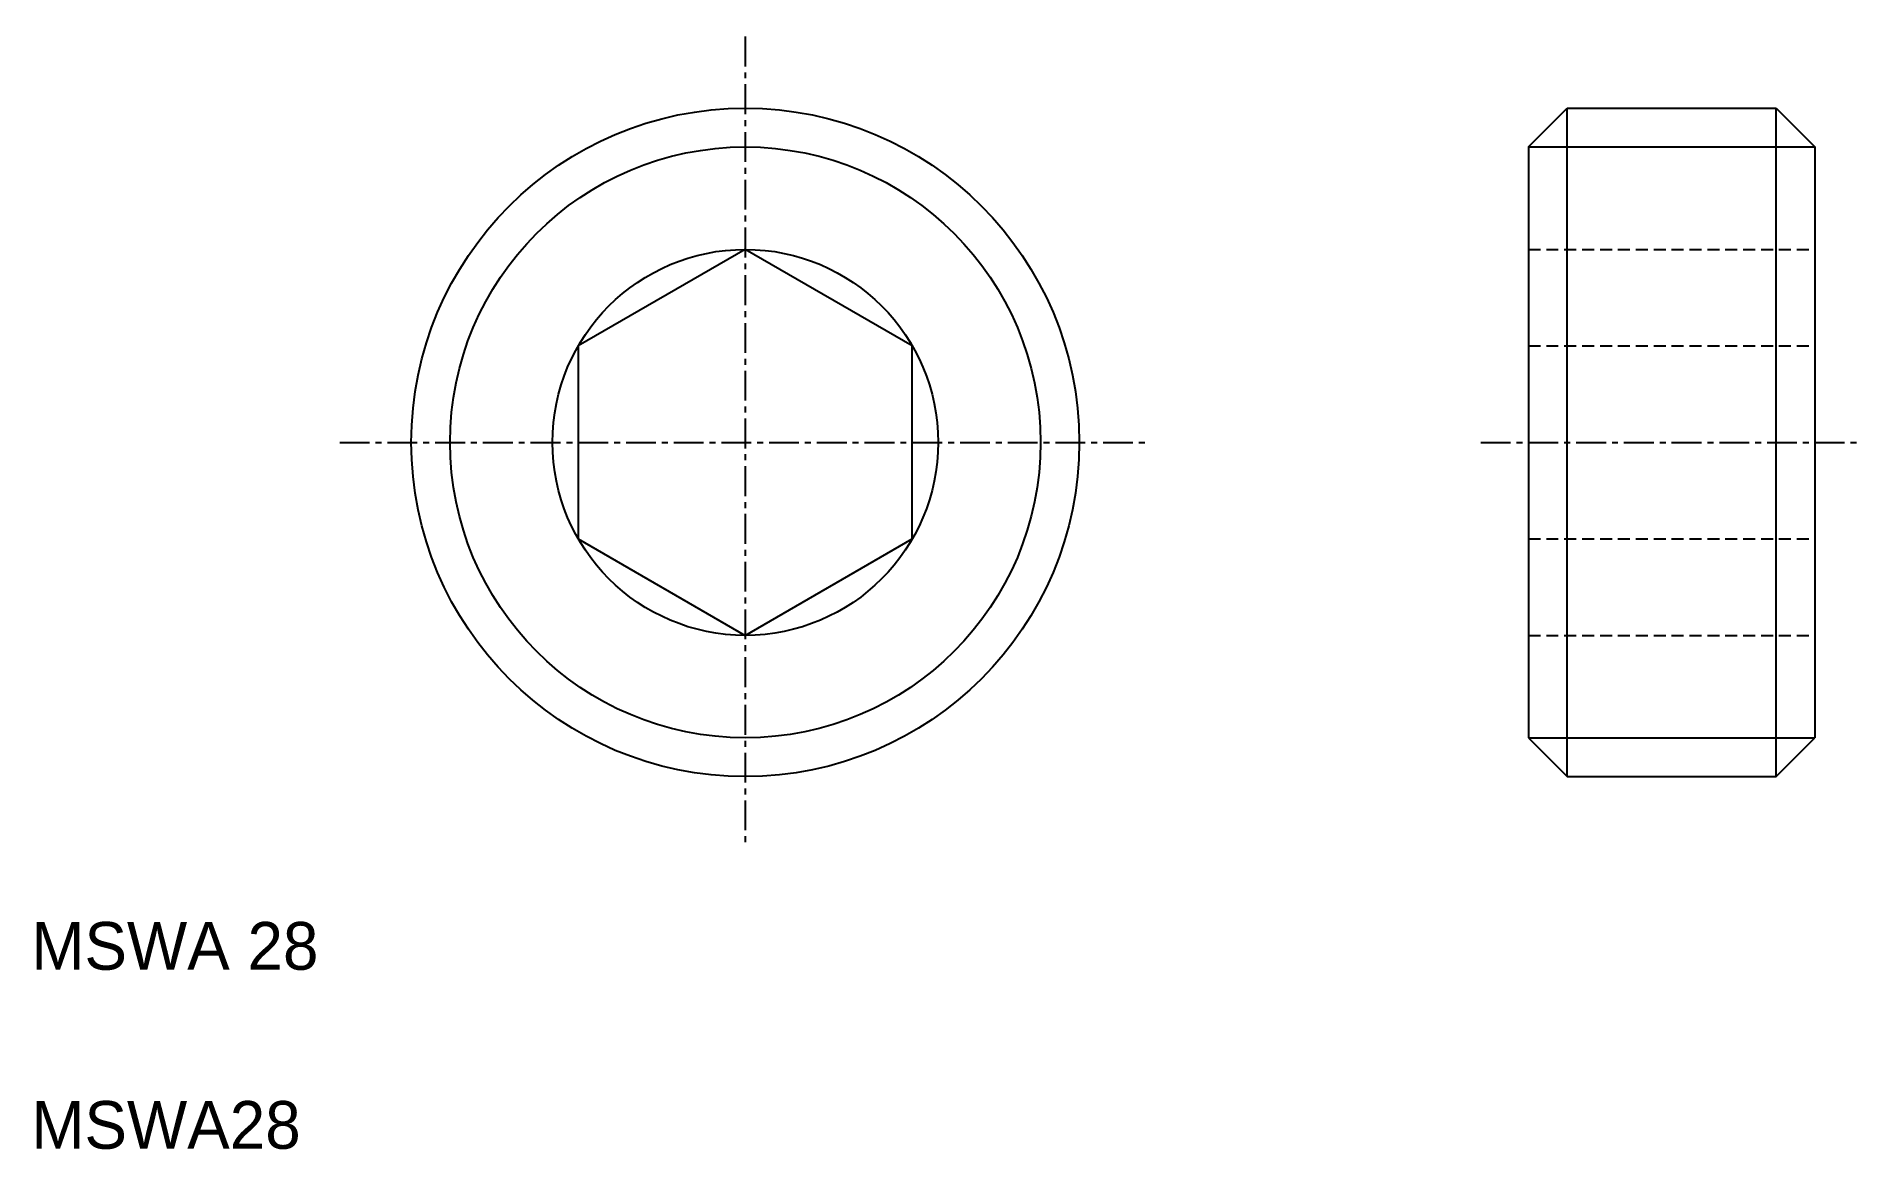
# Model space of a CAD drawing. Extents: x 5.2 to 81.8, y 5 to 51.6.
import ezdxf

# ---------------------------------------------------------------- set-up
doc = ezdxf.new("R2010")
doc.units = 0
doc.linetypes.add('CENTER', pattern=[2, 1.25, -0.25, 0.25, -0.25])
doc.linetypes.add('DASHED', pattern=[0.75, 0.5, -0.25])
doc.layers.get('0').update_dxf_attribs({"linetype": 'CONTINUOUS'})
doc.layers.add('CENTER', color=1, linetype='CENTER')

msp = doc.modelspace()

# ---------------------------------------------------------------- linework, layer by layer
at = {"color": 7, "linetype": 'CONTINUOUS'}
for p, q in [((67.762, 46.966), (69.386, 48.59)), ((69.386, 20.59), (69.386, 48.59)), ((69.386, 48.59), (78.138, 48.59)), ((78.138, 20.59), (78.138, 48.59)), ((78.138, 48.59), (79.762, 46.966)), ((67.762, 46.966), (67.762, 22.214)), ((79.762, 46.966), (79.762, 22.214)), ((34.931, 42.673), (27.931, 38.631)), ((41.931, 38.631), (34.931, 42.673)), ((27.931, 38.631), (27.931, 30.548)), ((41.931, 30.548), (41.931, 38.631)), ((27.931, 30.548), (34.931, 26.507)), ((34.931, 26.507), (41.931, 30.548)), ((70.762, 30.548), (70.762, 30.549)), ((67.762, 22.214), (69.386, 20.59)), ((78.138, 20.59), (79.762, 22.214)), ((69.386, 20.59), (78.138, 20.59))]:
    msp.add_line(p, q, dxfattribs=at)
at = {"color": 3, "linetype": 'CONTINUOUS'}
for p, q in [((67.762, 46.966), (79.762, 46.966)), ((67.762, 22.214), (79.762, 22.214))]:
    msp.add_line(p, q, dxfattribs=at)
at = {"color": 3, "linetype": 'DASHED'}
for p, q in [((67.762, 42.673), (79.762, 42.673)), ((67.762, 38.631), (79.762, 38.631)), ((67.762, 30.548), (79.762, 30.548)), ((73.762, 30.548), (73.762, 30.548)), ((67.762, 26.507), (79.762, 26.507))]:
    msp.add_line(p, q, dxfattribs=at)
at = {"color": 7, "linetype": 'CONTINUOUS'}
for radius in [14, 8.083]:
    msp.add_circle((34.931, 34.59), radius, dxfattribs=at)
at = {"color": 3, "linetype": 'CONTINUOUS'}
msp.add_circle((34.931, 34.59), 12.376, dxfattribs=at)
at = {"layer": 'CENTER', "color": 1, "linetype": 'CENTER'}
for p, q in [((34.931, 51.59), (34.931, 17.59)), ((17.931, 34.59), (51.931, 34.59)), ((65.762, 34.59), (81.762, 34.59))]:
    msp.add_line(p, q, dxfattribs=at)

# ---------------------------------------------------------------- texts
at = {"color": 7, "linetype": 'CONTINUOUS'}
for s, p in [('MSWA 28', (5, 12.5)), ('MSWA28', (5, 5))]:
    msp.add_text(s, height=2, dxfattribs=at).set_placement(p)

doc.saveas('drawing.dxf')
